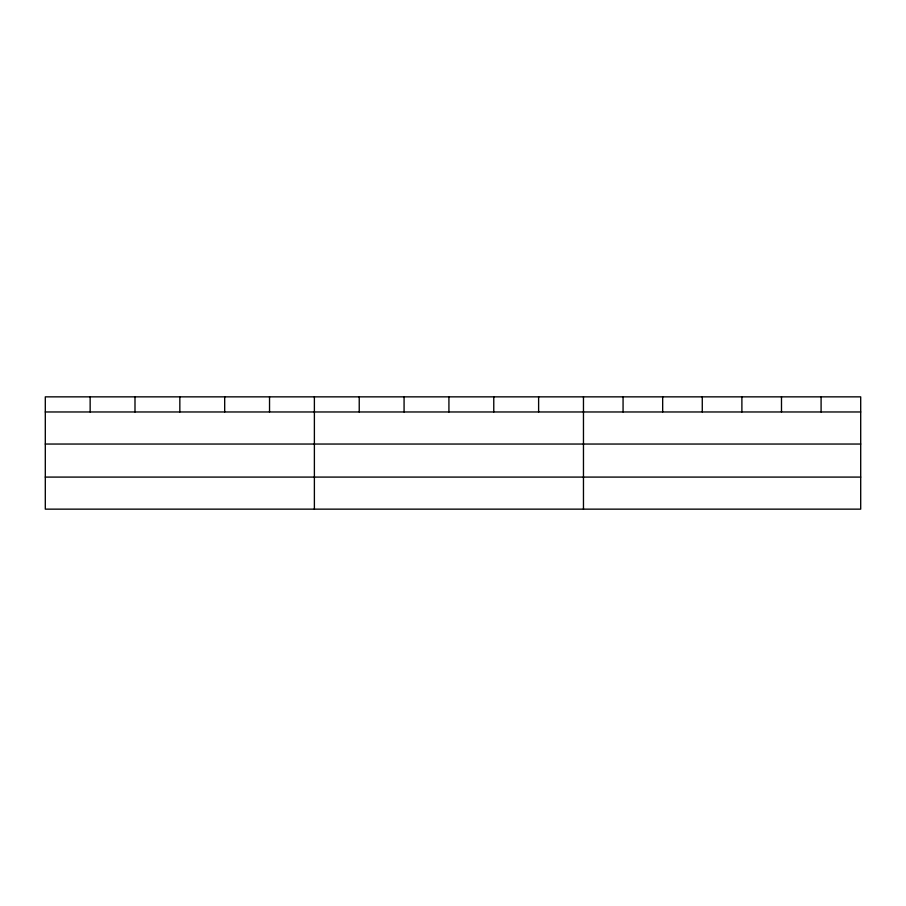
<?xml version="1.0" encoding="UTF-8"?>
<svg xmlns="http://www.w3.org/2000/svg" width="906" height="906" viewBox="0 0 906 906"><rect width="100%" height="100%" fill="white"/><g stroke="black" fill="none" stroke-linecap="round" stroke-linejoin="round"><path stroke-width="1.36" d="M860.7 444.042L860.7 396.851L45.3 396.851L45.3 509.149L860.7 509.149L860.7 444.042L45.3 444.042M45.3 411.97L860.7 411.97M45.3 477.088L860.7 477.088M821.096 396.851L821.096 411.97M781.493 396.851L781.493 411.97M741.889 396.851L741.889 411.97M702.275 396.851L702.275 411.97M662.671 396.851L662.671 411.97M623.068 396.851L623.068 411.97M583.464 396.851L583.464 509.149M538.617 396.851L538.617 411.97M493.77 396.851L493.77 411.97M448.923 396.851L448.923 411.97M404.076 396.851L404.076 411.97M359.229 396.851L359.229 411.97M314.382 396.851L314.382 509.149M269.535 396.851L269.535 411.97M224.688 396.851L224.688 411.97M179.841 396.851L179.841 411.97M134.994 396.851L134.994 411.97M90.147 396.851L90.147 411.97"/></g></svg>
